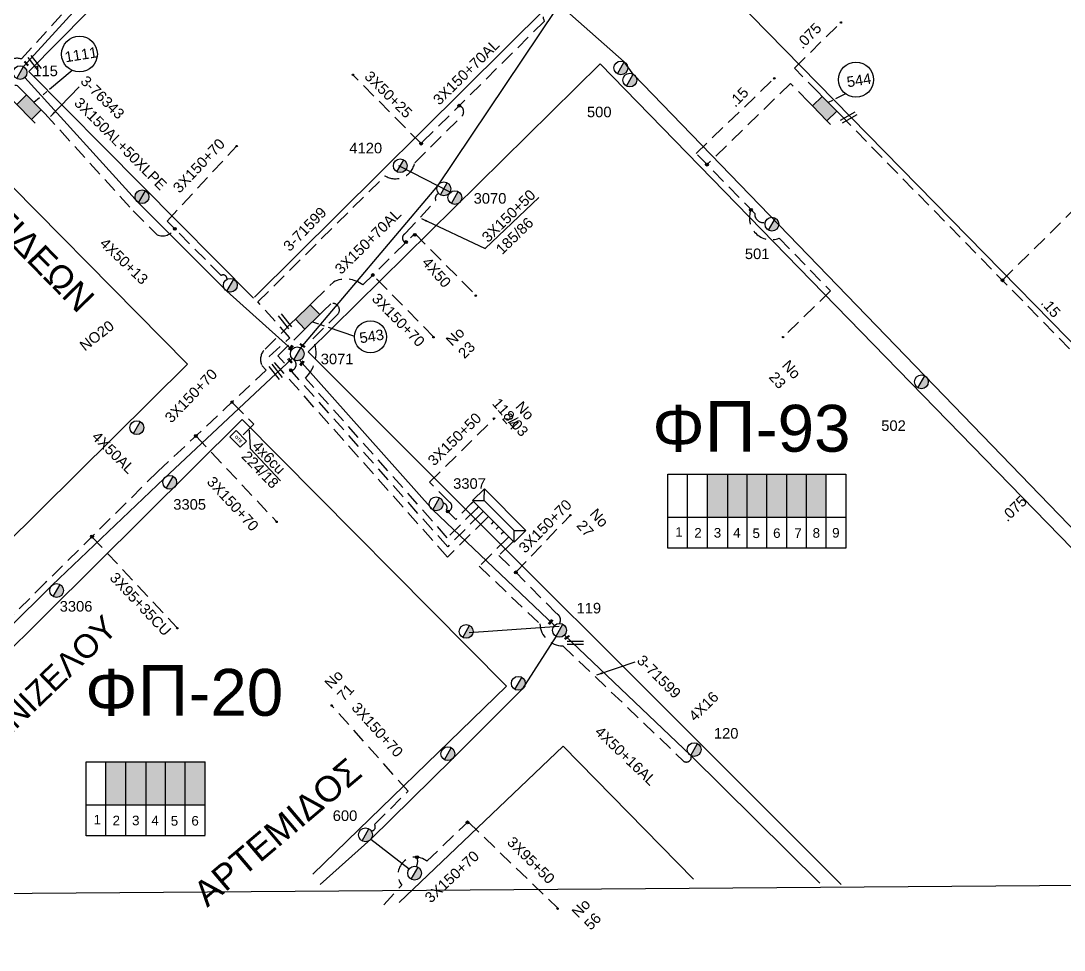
# Model space of a CAD drawing. Header units: millimetres. Extents: x 771 to 3391, y 686 to 1835.
# Drawn here: x 2163.3 to 2341.4, y 748.3 to 906.9 of the extents above; entities that cross this region are included whole.
import ezdxf

# ---------------------------------------------------------------- set-up
doc = ezdxf.new("R2010")
doc.units = ezdxf.units.MM
doc.linetypes.add('DASHED', pattern=[19.05, 12.7, -6.35])
for name, color, linetype in [('Link Box 4 Διευθύνσεων', 7, 'Continuous'), ('Pillar OTE', 7, 'Continuous'), ('Άγνωστα', 7, 'Continuous'), ('Γυμνά εναέρια ΧΤ (3Φ)   4x50CU', 7, 'Continuous'), ('Γυμνά εναέρια ΧΤ και ΦΟΠ (3Φ)   4x50+16AL', 7, 'Continuous'), ('Εναέρια παροχή ΧΤ 4x16', 7, 'SYN_LINE'), ('Επιγραφές - Σχήματα', 7, 'Continuous'), ('Καλωδια Χ.Τ 3x95+35', 7, 'DASHED'), ('Καλωδια ΧΤ  3X95+50', 7, 'Continuous'), ('Καλώδια ΧΤ   3x150+50CU', 7, 'DASHED'), ('Καλώδια ΧΤ   3x150+70AL', 7, 'DASHED'), ('Μηχανική τομή', 7, 'Continuous'), ('Στύλος Ξύλινος', 7, 'Continuous'), ('Στύλος Ξύλινος @ 1', 7, 'Continuous'), ('Στύλος ΦΜ', 7, 'Continuous'), ('Στύλος ΦΜ @ 1', 7, 'Continuous'), ('Συνδέσεις', 7, 'Continuous'), ('Συνεστραμμένα ΧΤ   3x70+54.6+25 AL', 7, 'SYN_LINE'), ('Τομή', 7, 'Continuous'), ('Υποσταθμός πόλεως', 7, 'Continuous'), ('Υπόβαθρο ΔΕΗ', 7, 'Continuous'), ('Υπόγεια Καλώδια Δικτύου ΧΤ   .075', 7, 'DASHED'), ('Υπόγεια Καλώδια Δικτύου ΧΤ   .15', 7, 'DASHED'), ('Υπόγεια καλώδια Παροχών ΧΤ   4x50AL', 7, 'DASHED'), ('Υπόγεια καλώδια Παροχών ΧΤ   4x6', 7, 'DASHED')]:
    doc.layers.add(name, color=color, linetype=linetype)
doc.styles.add('arial', font='arial.ttf')
doc.styles.get("Standard").update_dxf_attribs({"font": 'arial.ttf'})
doc.linetypes.add('SYN_LINE', pattern='A,0.5,-0.0001,["/\\/\\/\\/",Standard,S=0.1,R=0,X=0,Y=-0.05],-0.25', length=0.7501)
doc.dimstyles.new('ISO-25', dxfattribs={"dimtxt": 2.5, "dimasz": 2.5, "dimexe": 1.25, "dimexo": 0.625, "dimtad": 1, "dimtxsty": 'Standard', "dimcen": 2.5, "dimadec": 0, "dimazin": 0, "dimtfac": 1, "dimtmove": 0, "dimatfit": 3, "dimfxl": 1, "dimarcsym": 0})

# ---------------------------------------------------------------- blocks, each defined once
blk = doc.blocks.new('LINK BOX 4 ΑΝΑΧΩΡΗΣΕΩΝ')
at = {"layer": 'Link Box 4 Διευθύνσεων', "ltscale": 40}
blk.add_hatch(color=256, dxfattribs=at).paths.add_polyline_path([(-3.54, 0), (-3.54, -4.67), (3.54, -4.67), (3.54, 0)])
for p, q in [((-3.54, 0), (-5.33, 0)), ((5.33, 0), (3.54, 0)), ((-3.54, -4.67), (-5.33, -4.67)), ((5.33, -4.67), (3.54, -4.67))]:
    blk.add_line(p, q, dxfattribs=at)
blk.add_lwpolyline([(-3.54, -4.67), (-3.54, 0), (3.54, 0), (3.54, -4.67)], close=True, dxfattribs=at)
blk = doc.blocks.new('ΥΠΑΡΧΩΝ ΤΣΙΜΕΝΤΕΝΙΟΣ ΣΤΥΛΟΣ')
at = {"layer": 'Στύλος ΦΜ'}
blk.add_hatch(color=7, dxfattribs=at).paths.add_polyline_path([(-1.29, -2.28, 0.574793), (2.62, 0, 0.268822), (1.3, 2.27)])
at = {"layer": 'Στύλος ΦΜ', "color": 7}
blk.add_line((-1.29, -2.28), (1.3, 2.27), dxfattribs=at)
blk.add_circle((0, 0), 2.62, dxfattribs=at)
at = {"layer": 'Στύλος ΦΜ', "flags": 4}
for tag, p in [('ΑΡΙΘΜΟΣ', (-4.68, 8.05)), ('ΤΥΠΟΣ', (-4.91, 3.03))]:
    blk.add_attdef(tag, p, '', height=4, dxfattribs=at)
blk = doc.blocks.new('ΜΗΧΑΝΙΚΗ ΤΟΜΗ')
at = {"layer": 'Μηχανική τομή', "ltscale": 40}
for p, q in [((-1.89, 0.78), (1.89, 0.78)), ((1.89, 0), (-1.89, 0))]:
    blk.add_line(p, q, dxfattribs=at)
blk = doc.blocks.new('ΤΟΜΗ')
at = {"layer": 'Τομή', "ltscale": 40}
for p, q in [((-5.68, 0), (5.68, 0)), ((5.68, -2.33), (-5.68, -2.33))]:
    blk.add_line(p, q, dxfattribs=at)
blk = doc.blocks.new('ΥΠΟΣΤΑΘΜΟΣ ΠΟΛΕΩΣ 9 ΑΝΑΧΩΡΗΣΕΩΝ')
at = {"layer": 'Υποσταθμός πόλεως', "ltscale": 40}
for p, q in [((-9.63, -2.82), (-9.63, -4)), ((-7.12, -2.82), (-7.12, -4)), ((-4.84, -2.82), (-4.84, -4)), ((-2.36, -2.82), (-2.36, -4)), ((0.09, -2.82), (0.09, -4)), ((2.55, -2.82), (2.55, -4)), ((5.02, -2.82), (5.02, -4)), ((7.48, -2.82), (7.48, -4)), ((9.61, -2.82), (9.61, -4))]:
    blk.add_line(p, q, dxfattribs=at)
blk.add_lwpolyline([(-10.02, 2.82), (10.02, 2.82), (10.02, -2.82), (-10.02, -2.82)], close=True, dxfattribs=at)
for points in [[(-7.21, 0), (-10.02, 2.82)], [(-10.02, -2.82), (-7.21, 0)], [(-7.21, 0), (7.21, 0)], [(7.21, 0), (10.02, 2.82)], [(10.02, -2.82), (7.21, 0)]]:
    blk.add_lwpolyline(points, dxfattribs=at)
at = {"layer": 'Υποσταθμός πόλεως', "linetype": 'SYN_LINE', "ltscale": 40, "flags": 1}
for tag, p in [('ΜΕΤΑΣΧΗΜΑΤΙΣΜΟΣ', (10.79, 1.71)), ('ΙΣΧΥΣ', (10.77, -1.08)), ('ΑΡΙΘΜΟΣ', (10.89, -3.8))]:
    blk.add_attdef(tag, p, '', height=1.8, dxfattribs=at)
blk = doc.blocks.new('_ΣΥΝΔΕΣΗ')
at = {"layer": 'Συνδέσεις', "linetype": 'SYN_LINE', "ltscale": 40}
blk.add_hatch(color=256, dxfattribs=at).paths.add_polyline_path([(0.5, -0.01, 1), (-0.5, -0.01, 1)])
at = {"layer": 'Συνδέσεις'}
blk.add_circle((0, -0.01), 0.5, dxfattribs=at)
blk = doc.blocks.new('ΥΠΑΡΧΩΝ ΞΥΛΙΝΟΣ ΣΤΥΛΟΣ')
at = {"layer": 'Στύλος Ξύλινος'}
h = blk.add_hatch(color=7, dxfattribs=at)
h.paths.add_polyline_path([(-2.62, 0, 0.270008), (-1.29, -2.28), (1.3, 2.27, 0.576266)])
h.paths.add_polyline_path([(-1.29, -2.28, 0.574793), (2.62, 0, 0.268822), (1.3, 2.27)])
at = {"layer": 'Στύλος Ξύλινος', "color": 7}
blk.add_line((-1.29, -2.28), (1.3, 2.27), dxfattribs=at)
blk.add_circle((0, 0), 2.62, dxfattribs=at)
at = {"layer": 'Στύλος Ξύλινος', "flags": 4}
for tag, p in [('ΑΡΙΘΜΟΣ', (-4.91, 8.6)), ('ΤΥΠΟΣ', (-4.85, 3.39))]:
    blk.add_attdef(tag, p, '', height=4, dxfattribs=at)
blk = doc.blocks.new('TSONTA XT1')
at = {"ltscale": 40}
h = blk.add_hatch(color=256, dxfattribs=at)
h.dxf.hatch_style = 1
h.paths.add_polyline_path([(595.96, 2487.66), (597.07, 2488.77), (595.96, 2489.87), (594.85, 2488.77)])
blk.add_lwpolyline([(594.85, 2488.77), (595.96, 2489.87), (597.07, 2488.77), (595.96, 2487.66)], close=True, dxfattribs=at)
blk = doc.blocks.new('PILLAR ΟΤΕ')
at = {"layer": 'Pillar OTE', "ltscale": 40}
blk.add_lwpolyline([(-3.31, 2.02), (3.39, 2.02), (3.39, -1.99), (-3.31, -1.99)], close=True, dxfattribs=at)
at = {"layer": 'Pillar OTE', "insert": (-1.81, 0.71), "char_height": 1.3575, "width": 109.961, "attachment_point": 1}
blk.add_mtext('{\\fArial|b1|i0|c161|p34;OTE}', dxfattribs=at)

msp = doc.modelspace()

# ---------------------------------------------------------------- hatches: boundary and pattern name
at = {"layer": 'Καλώδια ΧΤ   3x150+50CU', "linetype": 'DASHED', "ltscale": 0.2}
h = msp.add_hatch(color=30, dxfattribs=at)
h.dxf.hatch_style = 1
h.paths.add_polyline_path([(2283.95945, 829.52013), (2280.51988, 829.52034), (2280.51942, 822.15663), (2283.95899, 822.15329)])
h = msp.add_hatch(color=1, dxfattribs=at)
h.dxf.hatch_style = 1
h.paths.add_polyline_path([(2287.25701, 829.51992), (2283.95945, 829.52013), (2283.95899, 822.15329), (2287.25655, 822.15009)])
h = msp.add_hatch(color=151, dxfattribs=at)
h.dxf.hatch_style = 1
h.paths.add_polyline_path([(2290.64301, 829.51971), (2287.25701, 829.51992), (2287.25655, 822.15009), (2290.64254, 822.1468)])
h = msp.add_hatch(color=85, dxfattribs=at)
h.dxf.hatch_style = 1
h.paths.add_polyline_path([(2294.03965, 829.5195), (2290.64301, 829.51971), (2290.64254, 822.1468), (2294.03919, 822.1435)])
h = msp.add_hatch(color=6, dxfattribs=at)
h.dxf.hatch_style = 1
h.paths.add_polyline_path([(2297.3767, 829.51929), (2294.03965, 829.5195), (2294.03919, 822.1435), (2297.37624, 822.14026)])
h = msp.add_hatch(color=5, dxfattribs=at)
h.dxf.hatch_style = 1
h.paths.add_polyline_path([(2300.76507, 829.51908), (2297.3767, 829.51929), (2297.37624, 822.14026), (2300.76461, 822.13697)])
h = msp.add_hatch(color=62, dxfattribs=at)
h.dxf.hatch_style = 1
h.paths.add_polyline_path([(2181.23935, 780.41967), (2177.79947, 780.41989), (2177.79901, 773.0593), (2181.23889, 773.05595)])
h = msp.add_hatch(color=85, dxfattribs=at)
h.dxf.hatch_style = 1
h.paths.add_polyline_path([(2184.67892, 780.41946), (2181.23935, 780.41967), (2181.23889, 773.05595), (2184.67845, 773.05261)])
h = msp.add_hatch(color=5, dxfattribs=at)
h.dxf.hatch_style = 1
h.paths.add_polyline_path([(2187.97647, 780.41925), (2184.67892, 780.41946), (2184.67845, 773.05261), (2187.97601, 773.04941)])
h = msp.add_hatch(color=1, dxfattribs=at)
h.dxf.hatch_style = 1
h.paths.add_polyline_path([(2191.36247, 780.41904), (2187.97647, 780.41925), (2187.97601, 773.04941), (2191.36201, 773.04612)])
h = msp.add_hatch(color=30, dxfattribs=at)
h.dxf.hatch_style = 1
h.paths.add_polyline_path([(2194.75911, 780.41882), (2191.36247, 780.41904), (2191.36201, 773.04612), (2194.75865, 773.04283)])

# ---------------------------------------------------------------- linework, layer by layer
at = {"layer": 'Pillar OTE', "ltscale": 40}
for points in [[(2273.75131, 816.88048), (2273.7521, 829.52077), (2304.08517, 829.51887), (2304.08438, 816.85112), (2273.75131, 816.88141)], [(2277.07922, 816.87809), (2277.08001, 829.52056)], [(2280.51909, 816.87465), (2280.51988, 829.52034)], [(2283.95866, 816.87122), (2283.95945, 829.52013)], [(2287.25622, 816.86792), (2287.25701, 829.51992)], [(2290.64221, 816.86454), (2290.64301, 829.51971)], [(2294.03886, 816.86115), (2294.03965, 829.5195)], [(2297.3759, 816.85782), (2297.3767, 829.51929)], [(2300.76428, 816.85443), (2300.76507, 829.51908)], [(2273.75164, 822.1632), (2304.08471, 822.13374)], [(2174.47077, 767.77981), (2174.47156, 780.42009), (2194.75911, 780.41882)], [(2177.79868, 767.77741), (2177.79947, 780.41989)], [(2181.23856, 767.77398), (2181.23935, 780.41967)], [(2184.67812, 767.77054), (2184.67892, 780.41946)], [(2187.97568, 767.76725), (2187.97647, 780.41925)], [(2191.36168, 767.76387), (2191.36247, 780.41904)], [(2194.75833, 767.8829), (2194.75911, 780.41882)], [(2174.4711, 773.06253), (2194.75865, 773.04283)], [(2194.75832, 767.75107), (2194.75832, 767.75107), (2174.47077, 767.78073)]]:
    msp.add_lwpolyline(points, dxfattribs=at)
at = {"layer": 'Άγνωστα', "color": 5, "linetype": 'DASHED', "ltscale": 0.2}
msp.add_lwpolyline([(2231.61135, 885.92572), (2219.97128, 897.66186)], dxfattribs=at)
at = {"layer": 'Άγνωστα', "color": 151, "linetype": 'DASHED', "ltscale": 0.2}
msp.add_lwpolyline([(2297.78042, 892.98293), (2294.63398, 896.19308), (2280.40785, 882.33869)], dxfattribs=at)
at = {"layer": 'Άγνωστα', "color": 85}
msp.add_lwpolyline([(2236.81535, 877.53463), (2227.79386, 882.14893)], dxfattribs=at)
at = {"layer": 'Άγνωστα', "color": 151, "linetype": 'DASHED', "ltscale": 0.2}
msp.add_lwpolyline([(2287.91492, 874.6302, 0.656105402), (2292.7207, 869.77017), (2301.48711, 860.76855), (2293.46535, 852.95639)], format="xyb", dxfattribs=at)
at = {"layer": 'Άγνωστα', "color": 1, "linetype": 'DASHED', "ltscale": 0.2}
msp.add_lwpolyline([(2330.82839, 862.5952), (2343.38279, 875.02191)], dxfattribs=at)
at = {"layer": 'Γυμνά εναέρια ΧΤ (3Φ)   4x50CU', "color": 30, "linetype": 'Continuous', "ltscale": 0.2}
msp.add_lwpolyline([(2223.04443, 767.17918), (2229.58059, 762.11157)], dxfattribs=at)
at = {"layer": 'Γυμνά εναέρια ΧΤ και ΦΟΠ (3Φ)   4x50+16AL', "color": 151, "linetype": 'Continuous', "ltscale": 0.2}
for points in [[(2158.6447, 1007.36998), (2168.83652, 998.37124), (2187.51531, 978.84768), (2214.57407, 950.23456), (2179.49205, 916.37236), (2163.76137, 899.05858)], [(2348.62363, 814.12641), (2317.58201, 846.27526), (2267.81898, 897.78717), (2266.29919, 899.85698), (2256.05528, 908.94181)], [(2210.88471, 848.93264), (2233.60084, 823.40608), (2254.38464, 803.65401)], [(2239.81745, 802.47527), (2255.18336, 803.55108)]]:
    msp.add_lwpolyline(points, dxfattribs=at)
at = {"layer": 'Γυμνά εναέρια ΧΤ και ΦΟΠ (3Φ)   4x50+16AL', "color": 85, "linetype": 'Continuous', "ltscale": 0.2}
msp.add_lwpolyline([(2211.07427, 851.06374), (2234.45634, 878.74121), (2254.65799, 908.81266)], dxfattribs=at)
at = {"layer": 'Γυμνά εναέρια ΧΤ και ΦΟΠ (3Φ)   4x50+16AL', "color": 6, "linetype": 'Continuous', "ltscale": 0.2}
msp.add_lwpolyline([(2164.00955, 897.20481), (2183.40351, 875.83334), (2198.4809, 860.71199), (2209.55931, 850.76527)], dxfattribs=at)
at = {"layer": 'Γυμνά εναέρια ΧΤ και ΦΟΠ (3Φ)   4x50+16AL', "color": 62, "linetype": 'Continuous', "ltscale": 0.2}
msp.add_lwpolyline([(2131.35587, 771.99416), (2145.75825, 787.89488), (2168.63874, 810.53905), (2187.74949, 828.77879), (2209.62845, 849.23743)], dxfattribs=at)
at = {"layer": 'Γυμνά εναέρια ΧΤ και ΦΟΠ (3Φ)   4x50+16AL', "color": 1, "linetype": 'Continuous', "ltscale": 0.2}
msp.add_lwpolyline([(2256.10058, 802.04033), (2277.63949, 781.45789), (2299.64881, 759.67304)], dxfattribs=at)
at = {"layer": 'Καλωδια Χ.Τ 3x95+35', "color": 30, "linetype": 'DASHED', "ltscale": 0.2}
msp.add_lwpolyline([(2175.44132, 818.8194), (2189.90667, 803.32567)], dxfattribs=at)
at = {"layer": 'Καλωδια ΧΤ  3X95+50', "color": 30, "linetype": 'DASHED', "ltscale": 0.2}
msp.add_lwpolyline([(2239.64526, 770.16439), (2254.86804, 755.45283)], dxfattribs=at)
at = {"layer": 'Καλώδια ΧΤ   3x150+50CU', "color": 6, "linetype": 'DASHED', "ltscale": 0.2}
msp.add_lwpolyline([(2167.40338, 891.06573), (2182.49775, 874.43226), (2186.54984, 870.36835, 0.373888143), (2189.58132, 871.37388)], format="xyb", dxfattribs=at)
at = {"layer": 'Καλώδια ΧΤ   3x150+50CU', "color": 85, "linetype": 'DASHED', "ltscale": 0.2}
for points in [[(2228.86381, 869.09515, -0.623234717), (2228.91773, 870.55952), (2234.1078, 876.20307, -0.4245233), (2234.63033, 877.41606)], [(2213.32794, 859.03023), (2216.65222, 862.28621, -0.294317419), (2221.66975, 861.7953), (2230.55411, 870.56478)], [(2241.01766, 823.54833), (2236.08596, 818.65517), (2211.85991, 845.87845, 0.317772021), (2213.16545, 852.61789), (2217.40924, 856.8068, 0.758149812), (2216.21196, 858.58794), (2214.96111, 857.36279)]]:
    msp.add_lwpolyline(points, format="xyb", dxfattribs=at)
at = {"layer": 'Καλώδια ΧΤ   3x150+50CU', "color": 6, "linetype": 'DASHED', "ltscale": 0.2}
msp.add_lwpolyline([(2241.81965, 822.74002), (2236.15261, 817.11728), (2207.14806, 849.71026), (2211.4744, 853.94771)], dxfattribs=at)
at = {"layer": 'Καλώδια ΧΤ   3x150+50CU', "color": 151, "linetype": 'DASHED', "ltscale": 0.2}
for points in [[(2236.16993, 823.13506, 0.685852917), (2236.42842, 824.75277), (2233.03205, 828.14884), (2244.18531, 839.03294)], [(2240.3457, 824.64678), (2237.57299, 821.77867), (2235.92991, 823.3671, 0.564573406), (2235.35253, 824.55981)]]:
    msp.add_lwpolyline(points, format="xyb", dxfattribs=at)
at = {"layer": 'Καλώδια ΧΤ   3x150+50CU', "color": 1, "linetype": 'DASHED', "ltscale": 0.2}
msp.add_lwpolyline([(2246.36969, 818.57532), (2241.52926, 813.77272), (2251.89385, 803.92264, 0.404001059), (2255.80578, 800.2049), (2276.45543, 780.47223, 0.657612399), (2277.7136, 781.41927)], format="xyb", dxfattribs=at)
at = {"layer": 'Καλώδια ΧΤ   3x150+50CU', "color": 30, "linetype": 'DASHED', "ltscale": 0.2}
msp.add_lwpolyline([(2246.90966, 817.60992), (2244.91026, 815.62615), (2254.77532, 805.68336, -0.41773586), (2255.25006, 804.02038)], format="xyb", dxfattribs=at)
at = {"layer": 'Καλώδια ΧΤ   3x150+50CU', "color": 6, "linetype": 'DASHED', "ltscale": 0.2}
msp.add_arc((2209.24423, 848.21137), 1.04394, 278.6073366, 50.5407787, dxfattribs=at)
at = {"layer": 'Καλώδια ΧΤ   3x150+70AL', "color": 6, "linetype": 'DASHED', "ltscale": 0.2}
for points in [[(2163.65935, 894.85704), (2162.66538, 895.86356, -1.180655772), (2163.39649, 900.36378), (2178.69099, 917.19748), (2212.40238, 949.73672, -0.866266702), (2213.40102, 950.36393)], [(2198.48796, 862.7649, 0.629256101), (2197.48267, 863.40733), (2188.26175, 872.70434), (2200.13984, 885.49348)]]:
    msp.add_lwpolyline(points, format="xyb", dxfattribs=at)
at = {"layer": 'Καλώδια ΧΤ   3x150+70AL', "color": 5, "linetype": 'DASHED', "ltscale": 0.2}
for points in [[(2242.06606, 922.45504), (2253.15752, 911.2411, 0.215861166), (2252.62264, 906.76503), (2231.61135, 885.92572)], [(2242.69541, 821.85736), (2236.13206, 815.34532), (2205.66557, 849.5811), (2209.23447, 852.75707), (2203.7617, 858.90693), (2225.44666, 880.41439, 0.52082078), (2230.54236, 882.64989), (2238.58764, 890.62932, 0.551973077), (2238.13467, 892.39565)]]:
    msp.add_lwpolyline(points, format="xyb", dxfattribs=at)
at = {"layer": 'Καλώδια ΧΤ   3x150+70AL', "color": 85, "linetype": 'DASHED', "ltscale": 0.2}
msp.add_lwpolyline([(2233.79147, 852.87108), (2223.39505, 863.49829)], dxfattribs=at)
at = {"layer": 'Καλώδια ΧΤ   3x150+70AL', "color": 30, "linetype": 'DASHED', "ltscale": 0.2}
for points in [[(2209.52129, 855.30179), (2204.74116, 850.61988, 0.274021484), (2204.4364, 848.04111), (2205.19003, 847.25088), (2186.68855, 829.95047), (2167.52172, 810.98159), (2145.10077, 788.79221), (2130.84696, 773.05554, 0.913850915), (2128.11945, 770.55054)], [(2223.10981, 768.59239, 0.625915021), (2223.65771, 769.71339), (2229.40164, 775.37266), (2216.34938, 790.03663)], [(2225.26021, 755.99517), (2228.31167, 759.35533, -0.908636649), (2232.56863, 763.41528, -0.047086962), (2232.56863, 763.41528), (2239.64526, 770.16439)]]:
    msp.add_lwpolyline(points, format="xyb", dxfattribs=at)
for points in [[(2193.18141, 836.02183), (2206.86225, 821.4788)], [(2247.77252, 812.74134), (2257.16786, 822.56673)]]:
    msp.add_lwpolyline(points, dxfattribs=at)
msp.add_arc((2229.07841, 763.434), 1.96015, 332.4541886, 20.5702759, dxfattribs=at)
at = {"layer": 'Συνεστραμμένα ΧΤ   3x70+54.6+25 AL', "color": 30, "linetype": 'SYN_LINE', "ltscale": 20}
msp.add_lwpolyline([(2254.65733, 801.81819), (2248.87628, 792.81909), (2236.98185, 780.91116), (2223.04443, 767.17918), (2214.37024, 759.47748)], dxfattribs=at)
at = {"layer": 'Υπόβαθρο ΔΕΗ'}
for points in [[(887.18759, 748.25165), (2875.29445, 763.38266), (2895.53155, 1762.67838)], [(2390.28948, 803.40516), (2441.12813, 850.26565), (2330.69708, 967.68813), (2279.43243, 916.52679), (2390.28948, 803.40516)], [(2203.16301, 859.68535), (2253.21525, 909.3279), (2214.40767, 948.56402), (2164.65037, 898.22201), (2203.0161, 859.53965)], [(2303.29162, 759.4639), (2212.369, 850.37866), (2262.16362, 899.52943), (2372.39384, 786.34165), (2344.16139, 760.63633)], [(2172.05805, 898.42556), (2168.17115, 895.17142)], [(2167.71686, 894.79109), (2167.09036, 894.26658)], [(2304.06725, 894.4199), (2302.32477, 893.53854)], [(2166.47325, 893.74994), (2165.53137, 892.96138)], [(2301.83375, 893.29019), (2301.10751, 892.92285)], [(2116.33798, 773.57288), (2087.00282, 803.90822), (2086.39108, 821.04903), (2153.16594, 887.32894), (2191.74828, 848.29805), (2116.33798, 773.57288), (2116.33798, 773.57288)], [(2242.54156, 868.0386), (2251.68171, 876.72795)], [(2213.05779, 855.49858), (2214.0854, 855.15029)], [(2214.4284, 855.03403), (2215.06559, 854.81807)], [(2215.76601, 854.58068), (2220.26712, 853.05512)], [(2125.64281, 763.95081), (2201.0605, 838.82361), (2246.21672, 793.29607), (2213.16641, 761.2276)], [(2227.85899, 756.355), (2255.85467, 783.055), (2278.11661, 760.33924)]]:
    msp.add_lwpolyline(points, dxfattribs=at)
for centre, radius in [((2173.31308, 901.20319), 3.048), ((2305.83902, 896.82889), 2.99039), ((2222.9878, 852.93878), 2.72316)]:
    msp.add_circle(centre, radius, dxfattribs=at)
at = {"layer": 'Υπόγεια Καλώδια Δικτύου ΧΤ   .075', "color": 151, "linetype": 'DASHED', "ltscale": 0.2}
msp.add_lwpolyline([(2299.44728, 894.6167), (2295.32662, 898.82153), (2303.16991, 906.5078)], dxfattribs=at)
at = {"layer": 'Υπόγεια Καλώδια Δικτύου ΧΤ   .15', "color": 151, "linetype": 'DASHED', "ltscale": 0.2}
msp.add_lwpolyline([(2290.35738, 872.47887, -0.496887138), (2288.55569, 873.97224), (2278.54171, 884.2549), (2291.87188, 897.03721)], format="xyb", dxfattribs=at)
at = {"layer": 'Υπόγεια Καλώδια Δικτύου ΧΤ   .15', "color": 1, "linetype": 'DASHED', "ltscale": 0.2}
msp.add_lwpolyline([(2303.17707, 890.81138), (2349.48769, 843.55473)], dxfattribs=at)
at = {"layer": 'Υπόγεια καλώδια Παροχών ΧΤ   4x50AL', "color": 85, "linetype": 'DASHED', "ltscale": 0.2}
msp.add_lwpolyline([(2230.55411, 870.56478), (2240.93669, 860.04619)], dxfattribs=at)
at = {"layer": 'Υπόγεια καλώδια Παροχών ΧΤ   4x6', "color": 30, "linetype": 'DASHED', "ltscale": 0.2}
msp.add_lwpolyline([(2199.49517, 841.62498), (2203.08048, 838.01019), (2201.05734, 836.00356)], dxfattribs=at)

# ---------------------------------------------------------------- block references
at = {"layer": 'Link Box 4 Διευθύνσεων'}
for p, xscale, yscale, zscale, rotation in [((2165.53137, 892.96138), 0.4999999999999999, 0.4999999999999999, 0.4999999999999999, 314.6405681963233), ((2301.31217, 892.71404), 0.4999999999999998, 0.4999999999999998, 0.4999999999999998, 314.4257614546299), ((2211.42462, 857.16601), 0.4999999999999998, 0.4999999999999998, 0.4999999999999998, 44.40529650875592)]:
    msp.add_blockref('LINK BOX 4 ΑΝΑΧΩΡΗΣΕΩΝ', p, dxfattribs=dict(at, xscale=xscale, yscale=yscale, zscale=zscale, rotation=rotation))
at = {"layer": 'Pillar OTE', "xscale": 0.375, "yscale": 0.375, "zscale": 0.375, "rotation": 314.1}
msp.add_blockref('PILLAR ΟΤΕ', (2200.40017, 835.51728), dxfattribs=at)
at = {"layer": 'Μηχανική τομή'}
for p, xscale, yscale, zscale, rotation in [((2164.17689, 899.51591), 0.2500000000001928, 0.2500000000001928, 0.2500000000001928, 312.6268794242704), ((2209.46024, 851.03605), 0.249999999999919, 0.249999999999919, 0.249999999999919, 50.99991161042716), ((2211.30884, 851.37852), 0.2500000000001927, 0.2500000000001927, 0.2500000000001927, 330.1828037809574), ((2209.15751, 848.79706), 0.2500000000001928, 0.2500000000001928, 0.2500000000001928, 312.6268794242704), ((2211.3523, 848.37618), 0.249999999999919, 0.249999999999919, 0.249999999999919, 50.99991161042716), ((2253.78494, 804.19521), 0.249999999999919, 0.249999999999919, 0.249999999999919, 50.99991161042716), ((2256.571, 801.5433), 0.2499999999999681, 0.2499999999999681, 0.2499999999999681, 36.11407878704492)]:
    msp.add_blockref('ΜΗΧΑΝΙΚΗ ΤΟΜΗ', p, dxfattribs=dict(at, xscale=xscale, yscale=yscale, zscale=zscale, rotation=rotation))
at = {"layer": 'Στύλος Ξύλινος @ 1', "ltscale": 40, "xscale": 0.4499999999998181, "yscale": 0.4499999999998181, "zscale": 0.4499999999998181}
msp.add_blockref('ΥΠΑΡΧΩΝ ΞΥΛΙΝΟΣ ΣΤΥΛΟΣ', (2183.98454, 876.85781), dxfattribs=at)
at = {"layer": 'Στύλος ΦΜ @ 1', "ltscale": 40}
ref = msp.add_blockref('ΥΠΑΡΧΩΝ ΤΣΙΜΕΝΤΕΝΙΟΣ ΣΤΥΛΟΣ', (2163.17581, 898.03669), dxfattribs=dict(at, xscale=0.4499999999998181, yscale=0.4499999999998181, zscale=0.4499999999998181))
ref.add_attrib('ΤΥΠΟΣ', '115', (2165.43411, 897.4318), dxfattribs={"layer": 'Στύλος ΦΜ', "height": 1.8, "flags": 4})
at = {"layer": 'Στύλος ΦΜ @ 1', "ltscale": 40, "xscale": 0.4499999999998181, "yscale": 0.4499999999998181, "zscale": 0.4499999999998181}
for p in [(2265.71363, 898.83509), (2235.50491, 878.20489), (2199.06194, 861.73646), (2183.10863, 837.43627), (2239.31008, 802.66297), (2248.21114, 793.79106), (2236.19089, 781.78382), (2230.51137, 761.38991)]:
    msp.add_blockref('ΥΠΑΡΧΩΝ ΤΣΙΜΕΝΤΕΝΙΟΣ ΣΤΥΛΟΣ', p, dxfattribs=at)
at = {"layer": 'Στύλος ΦΜ @ 1', "ltscale": 40}
ref = msp.add_blockref('ΥΠΑΡΧΩΝ ΤΣΙΜΕΝΤΕΝΙΟΣ ΣΤΥΛΟΣ', (2267.23342, 896.76528), dxfattribs=dict(at, xscale=0.4499999999998181, yscale=0.4499999999998181, zscale=0.4499999999998181))
ref.add_attrib('ΤΥΠΟΣ', '500', (2259.92503, 890.41955), dxfattribs={"layer": 'Στύλος ΦΜ', "height": 1.8, "flags": 4})
ref = msp.add_blockref('ΥΠΑΡΧΩΝ ΤΣΙΜΕΝΤΕΝΙΟΣ ΣΤΥΛΟΣ', (2228.06469, 882.14287), dxfattribs=dict(at, xscale=0.4499999999998181, yscale=0.4499999999998181, zscale=0.4499999999998181))
ref.add_attrib('ΤΥΠΟΣ', '4120', (2219.36984, 884.25764), dxfattribs={"layer": 'Στύλος ΦΜ', "height": 1.8, "flags": 4})
ref = msp.add_blockref('ΥΠΑΡΧΩΝ ΤΣΙΜΕΝΤΕΝΙΟΣ ΣΤΥΛΟΣ', (2237.38609, 876.70511), dxfattribs=dict(at, xscale=0.4499999999998181, yscale=0.4499999999998181, zscale=0.4499999999998181))
ref.add_attrib('ΤΥΠΟΣ', '3070', (2240.58405, 875.67047), dxfattribs={"layer": 'Στύλος ΦΜ', "height": 1.8, "flags": 4})
ref = msp.add_blockref('ΥΠΑΡΧΩΝ ΤΣΙΜΕΝΤΕΝΙΟΣ ΣΤΥΛΟΣ', (2291.49347, 872.16832), dxfattribs=dict(at, xscale=0.4499999999998181, yscale=0.4499999999998181, zscale=0.4499999999998181))
ref.add_attrib('ΤΥΠΟΣ', '501', (2286.87468, 866.21058), dxfattribs={"layer": 'Στύλος ΦΜ', "height": 1.8, "flags": 4})
ref = msp.add_blockref('ΥΠΑΡΧΩΝ ΤΣΙΜΕΝΤΕΝΙΟΣ ΣΤΥΛΟΣ', (2210.48871, 850.04185), dxfattribs=dict(at, xscale=0.4499999999998181, yscale=0.4499999999998181, zscale=0.4499999999998181))
ref.add_attrib('ΤΥΠΟΣ', '3071', (2214.48666, 848.26118), dxfattribs={"layer": 'Στύλος ΦΜ', "height": 1.8, "flags": 4})
ref = msp.add_blockref('ΥΠΑΡΧΩΝ ΤΣΙΜΕΝΤΕΝΙΟΣ ΣΤΥΛΟΣ', (2316.99645, 845.25337), dxfattribs=dict(at, xscale=0.4499999999998181, yscale=0.4499999999998181, zscale=0.4499999999998181))
ref.add_attrib('ΤΥΠΟΣ', '502', (2310.14813, 836.87924), dxfattribs={"layer": 'Στύλος ΦΜ', "height": 1.8, "flags": 4})
ref = msp.add_blockref('ΥΠΑΡΧΩΝ ΤΣΙΜΕΝΤΕΝΙΟΣ ΣΤΥΛΟΣ', (2188.7144, 828.10345), dxfattribs=dict(at, xscale=0.4499999999998181, yscale=0.4499999999998181, zscale=0.4499999999998181))
ref.add_attrib('ΤΥΠΟΣ', '3305', (2189.32002, 823.43294), dxfattribs={"layer": 'Στύλος ΦΜ', "height": 1.8, "flags": 4})
ref = msp.add_blockref('ΥΠΑΡΧΩΝ ΤΣΙΜΕΝΤΕΝΙΟΣ ΣΤΥΛΟΣ', (2234.18188, 824.43055), dxfattribs=dict(at, xscale=0.4499999999998181, yscale=0.4499999999998181, zscale=0.4499999999998181))
ref.add_attrib('ΤΥΠΟΣ', '3307', (2237.08826, 827), dxfattribs={"layer": 'Στύλος ΦΜ', "height": 1.8, "flags": 4})
ref = msp.add_blockref('ΥΠΑΡΧΩΝ ΤΣΙΜΕΝΤΕΝΙΟΣ ΣΤΥΛΟΣ', (2169.40565, 809.64518), dxfattribs=dict(at, xscale=0.4499999999998181, yscale=0.4499999999998181, zscale=0.4499999999998181))
ref.add_attrib('ΤΥΠΟΣ', '3306', (2169.93165, 806.04124), dxfattribs={"layer": 'Στύλος ΦΜ', "height": 1.8, "flags": 4})
ref = msp.add_blockref('ΥΠΑΡΧΩΝ ΤΣΙΜΕΝΤΕΝΙΟΣ ΣΤΥΛΟΣ', (2255.23837, 802.84266), dxfattribs=dict(at, xscale=0.4499999999998181, yscale=0.4499999999998181, zscale=0.4499999999998181))
ref.add_attrib('ΤΥΠΟΣ', '119', (2258.14452, 805.73254), dxfattribs={"layer": 'Στύλος ΦΜ', "height": 1.8, "flags": 4})
ref = msp.add_blockref('ΥΠΑΡΧΩΝ ΤΣΙΜΕΝΤΕΝΙΟΣ ΣΤΥΛΟΣ', (2278.22052, 782.48236), dxfattribs=dict(at, xscale=0.4499999999998181, yscale=0.4499999999998181, zscale=0.4499999999998181))
ref.add_attrib('ΤΥΠΟΣ', '120', (2281.5817, 784.35783), dxfattribs={"layer": 'Στύλος ΦΜ', "height": 1.8, "flags": 4})
ref = msp.add_blockref('ΥΠΑΡΧΩΝ ΤΣΙΜΕΝΤΕΝΙΟΣ ΣΤΥΛΟΣ', (2222.13644, 767.92931), dxfattribs=dict(at, xscale=0.4499999999998181, yscale=0.4499999999998181, zscale=0.4499999999998181))
ref.add_attrib('ΤΥΠΟΣ', '600', (2216.53393, 770.30543), dxfattribs={"layer": 'Στύλος ΦΜ', "height": 1.8, "flags": 4})
at = {"layer": 'Συνδέσεις'}
for p, xscale, yscale, zscale in [((2303.26199, 906.5961), 0.25, 0.25, 0.25), ((2219.97128, 897.66186), 0.25, 0.25, 0.25), ((2291.89354, 897.05798), 0.25, 0.25, 0.25), ((2238.1244, 892.39875), 0.4777242751394019, 0.4777242751394019, 0.4777242751394019), ((2200.13984, 885.49348), 0.25, 0.25, 0.25), ((2231.61135, 885.92572), 0.4777242751394019, 0.4777242751394019, 0.4777242751394019), ((2280.40785, 882.33869), 0.4777242751394019, 0.4777242751394019, 0.4777242751394019), ((2287.91492, 874.6302), 0.4777242751394019, 0.4777242751394019, 0.4777242751394019), ((2189.58132, 871.37388), 0.4777242751394019, 0.4777242751394019, 0.4777242751394019), ((2229.03287, 869.12214), 0.4777242751394019, 0.4777242751394019, 0.4777242751394019), ((2230.53246, 870.33918), 0.4777242751394019, 0.4777242751394019, 0.4777242751394019), ((2223.39505, 863.49829), 0.4777242751394019, 0.4777242751394019, 0.4777242751394019), ((2330.82839, 862.5952), 0.4777242751394019, 0.4777242751394019, 0.4777242751394019), ((2240.95277, 859.97204), 0.25, 0.25, 0.25), ((2233.73303, 852.87309), 0.25, 0.25, 0.25), ((2293.39503, 852.8879), 0.25, 0.25, 0.25), ((2209.45883, 847.21529), 0.4777242751394019, 0.4777242751394019, 0.4777242751394019), ((2244.06378, 839.01014), 0.25, 0.25, 0.25), ((2193.18141, 836.02183), 0.4777242751394019, 0.4777242751394019, 0.4777242751394019), ((2236.16993, 823.13506), 0.4777242751394019, 0.4777242751394019, 0.4777242751394019), ((2257.10158, 822.49741), 0.25, 0.25, 0.25), ((2206.94971, 821.36125), 0.25, 0.25, 0.25), ((2175.45477, 818.84204), 0.4777242751394019, 0.4777242751394019, 0.4777242751394019), ((2247.77252, 812.74134), 0.4777242751394019, 0.4777242751394019, 0.4777242751394019), ((2189.99412, 803.20812), 0.25, 0.25, 0.25), ((2216.37255, 790.01061), 0.25, 0.25, 0.25), ((2239.54155, 770.06548), 0.4777242751394019, 0.4777242751394019, 0.4777242751394019), ((2230.91358, 764.1227), 0.4777242751394019, 0.4777242751394019, 0.4777242751394019), ((2254.90608, 755.33639), 0.25, 0.25, 0.25)]:
    msp.add_blockref('_ΣΥΝΔΕΣΗ', p, dxfattribs=dict(at, xscale=xscale, yscale=yscale, zscale=zscale))
at = {"layer": 'Συνδέσεις', "xscale": 0.2, "yscale": 0.2, "zscale": 0.2, "rotation": 43.24571259717867}
msp.add_blockref('TSONTA XT1', (2453.54608, 397.55037), dxfattribs=at)
at = {"layer": 'Τομή', "xscale": 0.2499999999999669, "yscale": 0.2499999999999669, "zscale": 0.2499999999999669}
for p, rotation in [((2165.88105, 899.83478), 308.1680509152084), ((2304.72337, 890.1284), 209.312222996297), ((2208.61867, 855.75929), 308.1680509152084), ((2207.00292, 847.13123), 308.1680509152084)]:
    msp.add_blockref('ΤΟΜΗ', p, dxfattribs=dict(at, rotation=rotation))
at = {"layer": 'Τομή', "xscale": 0.25, "yscale": 0.25, "zscale": 0.25}
msp.add_blockref('ΤΟΜΗ', (2257.93925, 801.00923), dxfattribs=at)
at = {"layer": 'Υποσταθμός πόλεως', "xscale": 0.5, "yscale": 0.5, "zscale": 0.5, "rotation": 314.7751791485018}
msp.add_blockref('ΥΠΟΣΤΑΘΜΟΣ ΠΟΛΕΩΣ 9 ΑΝΑΧΩΡΗΣΕΩΝ', (2244.94565, 822.4304), dxfattribs=at)

# ---------------------------------------------------------------- texts
at = {"ltscale": 40, "char_height": 4, "width": 50.2149778, "attachment_point": 1, "style": 'arial'}
for s, insert, rotation in [('{\\H1.083x;AETIΔEΩN}', (2154.89626, 881.48262), 314.5238529), ('{\\H1.083x;APTEMIΔOΣ}', (2192.30757, 758.75689), 40.2830436)]:
    msp.add_mtext(s, dxfattribs=dict(at, insert=insert, rotation=rotation))
at = {"ltscale": 30, "char_height": 1.63441, "width": 11.2572904, "attachment_point": 1}
for s, insert in [('1', (2274.99747, 820.4418)), ('2', (2278.23593, 820.30834)), ('3', (2281.56652, 820.30834)), ('4', (2284.87003, 820.30834)), ('5', (2288.17354, 820.22716)), ('6', (2291.69367, 820.25422)), ('7', (2295.32211, 820.25422)), ('8', (2298.43607, 820.28128)), ('9', (2301.76666, 820.30834)), ('1', (2175.71693, 771.34113)), ('2', (2178.9554, 771.20767)), ('3', (2182.28598, 771.20767)), ('4', (2185.58949, 771.20767)), ('5', (2188.893, 771.12649)), ('6', (2192.41313, 771.15355))]:
    msp.add_mtext(s, dxfattribs=dict(at, insert=insert))
at = {"layer": 'Άγνωστα', "color": 7, "char_height": 1.8, "attachment_point": 1}
for s, insert, rotation in [('1111', (2170.6694, 901.56733), 9.0165632), ('3-76343', (2174.60674, 897.69754), 315.3795848), ('3X50+25', (2223.06626, 898.51487), 315.396415), ('544', (2304.13851, 897.30089), 9.0165632), ('3X150AL+50XLPE', (2173.53962, 893.9804), 314.8813808), ('3X150+70', (2189.07554, 878.57087), 46.7639524), ('3X150+50', (2241.78536, 870.20717), 44.2132834), ('3-71599', (2207.91001, 868.64778), 45.8694934), ('185/86', (2244.18874, 868.13613), 44.2132834), ('4X50+13', (2177.87934, 870.0182), 316.2596131), ('4X50', (2232.98833, 866.74135), 311.4810139), ('3X150+70', (2224.35997, 860.57413), 314.3419942), ('.15', (2338.62301, 859.8561), 311.1190467), ('NO20', (2173.13037, 851.81891), 38.1841597), ('543', (2220.9652, 853.60295), 9.0165632), ('3X150+70', (2187.68979, 839.35548), 46.070244), ('118/03', (2244.98096, 842.68742), 311.4810139), ('3X150+50', (2232.57216, 832.069), 44.497083), ('3X150+70', (2196.25248, 829.30356), 312.5955468), ('3X150+70', (2248.08783, 817.15869), 45.3171944), ('3X95+35CU', (2179.646, 812.93584), 313.4722558), ('3-71599', (2269.56938, 798.81417), 315.3795848), ('3X150+70', (2220.94895, 790.75788), 312.218502), ('3X95+50', (2247.41398, 767.81023), 315.2298046), ('3X150+70', (2232.04252, 757.49504), 43.1706907)]:
    msp.add_mtext_dynamic_manual_height_columns(s, width=1.8, gutter_width=12.5, heights=[0.04535], dxfattribs=dict(at, insert=insert, rotation=rotation))
at = {"layer": 'Άγνωστα', "color": 7}
note = msp.add_mtext_dynamic_manual_height_columns('No ', width=1.8, gutter_width=2.05392, heights=[0.04535, 0], dxfattribs=dict(at, insert=(2232.89658, 849.8122), char_height=1.8, attachment_point=1, rotation=44.497083))
for column, words in zip(note.columns.linked_columns, ['23']):
    column.text = words
note = msp.add_mtext_dynamic_manual_height_columns('No ', width=1.8, gutter_width=1.70287, heights=[0.04535, 0], dxfattribs=dict(at, insert=(2292.12613, 851.79811), char_height=1.8, attachment_point=1, rotation=311.4810139))
for column, words in zip(note.columns.linked_columns, ['23']):
    column.text = words
note = msp.add_mtext_dynamic_manual_height_columns('No ', width=1.8, gutter_width=1.48447, heights=[0.04535, 0], dxfattribs=dict(at, insert=(2246.76608, 844.60222), char_height=1.8, attachment_point=1, rotation=311.4810139))
for column, words in zip(note.columns.linked_columns, ['24']):
    column.text = words
note = msp.add_mtext_dynamic_manual_height_columns('No ', width=1.8, gutter_width=1.90213, heights=[0.04535, 0], dxfattribs=dict(at, insert=(2259.17234, 826.6234), char_height=1.8, attachment_point=1, rotation=311.4810139))
for column, words in zip(note.columns.linked_columns, ['27']):
    column.text = words
note = msp.add_mtext_dynamic_manual_height_columns('No ', width=1.8, gutter_width=1.48447, heights=[0.04535, 0], dxfattribs=dict(at, insert=(2212.65017, 791.6158), char_height=1.8, attachment_point=1, rotation=45.6678887))
for column, words in zip(note.columns.linked_columns, ['71']):
    column.text = words
note = msp.add_mtext_dynamic_manual_height_columns('No ', width=1.8, gutter_width=1.48447, heights=[0.04535, 0], dxfattribs=dict(at, insert=(2254.83208, 752.54431), char_height=1.8, attachment_point=1, rotation=45.6678887))
for column, words in zip(note.columns.linked_columns, ['56']):
    column.text = words
at = {"layer": 'Γυμνά εναέρια ΧΤ και ΦΟΠ (3Φ)   4x50+16AL', "color": 7, "insert": (2262.38103, 786.6395), "char_height": 1.8, "attachment_point": 1, "rotation": 316.2596131}
msp.add_mtext_dynamic_manual_height_columns('4X50+16AL', width=1.8, gutter_width=12.5, heights=[0.04535], dxfattribs=at)
at = {"layer": 'Εναέρια παροχή ΧΤ 4x16', "color": 7, "insert": (2277.10511, 788.45575), "char_height": 1.8, "attachment_point": 1, "rotation": 44.497083}
msp.add_mtext_dynamic_manual_height_columns('4X16', width=1.8, gutter_width=12.5, heights=[0.04535], dxfattribs=at)
at = {"layer": 'Επιγραφές - Σχήματα', "insert": (2154.27982, 783.49464), "char_height": 4, "width": 69.1904103, "attachment_point": 1, "rotation": 43.9890915, "style": 'arial'}
msp.add_mtext('ΒΕΝΙΖΕΛΟΥ', dxfattribs=at)
at = {"layer": 'Καλώδια ΧΤ   3x150+70AL', "color": 7, "char_height": 1.8, "attachment_point": 1, "rotation": 44.497083}
for insert in [(2233.46671, 893.65434), (2216.6976, 864.76483)]:
    msp.add_mtext_dynamic_manual_height_columns('3X150+70AL', width=1.8, gutter_width=12.5, heights=[0.04535], dxfattribs=dict(at, insert=insert))
at = {"layer": 'Υπόβαθρο ΔΕΗ', "char_height": 8, "attachment_point": 1}
for s, insert in [('Φ{\\H1.0833x;Π}-93', (2271.08716, 841.99665)), ('Φ{\\H1.0833x;Π}-20', (2174.27848, 796.91823))]:
    msp.add_mtext_dynamic_manual_height_columns(s, width=84.657329, gutter_width=12.5, heights=[0], dxfattribs=dict(at, insert=insert))
at = {"layer": 'Υπόγεια Καλώδια Δικτύου ΧΤ   .075', "color": 7, "char_height": 1.8, "attachment_point": 1}
for insert, rotation in [((2295.41115, 903.20998), 45.8045248), ((2330.42618, 822.54367), 44.497083)]:
    msp.add_mtext_dynamic_manual_height_columns('.075', width=1.8, gutter_width=12.5, heights=[0.04535], dxfattribs=dict(at, insert=insert, rotation=rotation))
at = {"layer": 'Υπόγεια Καλώδια Δικτύου ΧΤ   .15', "color": 7, "insert": (2283.93855, 893.24147), "char_height": 1.8, "attachment_point": 1, "rotation": 45.8045248}
msp.add_mtext_dynamic_manual_height_columns('.15', width=1.8, gutter_width=12.5, heights=[0.04535], dxfattribs=at)
at = {"layer": 'Υπόγεια καλώδια Παροχών ΧΤ   4x50AL', "color": 7, "insert": (2176.55121, 836.99376), "char_height": 1.8, "attachment_point": 1, "rotation": 315.2321781}
msp.add_mtext_dynamic_manual_height_columns('4X50AL', width=1.8, gutter_width=12.5, heights=[0.04535], dxfattribs=at)
at = {"layer": 'Υπόγεια καλώδια Παροχών ΧΤ   4x50AL', "color": 7, "ltscale": 0.2, "char_height": 1.8, "attachment_point": 1, "rotation": 314.1}
for s, insert in [('224/18', (2202.1335, 833.66193)), ('4x6cu', (2203.94521, 835.3905))]:
    msp.add_mtext_dynamic_manual_height_columns(s, width=1.8, gutter_width=12.5, heights=[0.87234], dxfattribs=dict(at, insert=insert))

# ---------------------------------------------------------------- leaders
at = {"layer": 'Επιγραφές - Σχήματα', "ltscale": 40}
for points in [[(2168.36902, 890.57024), (2173.25188, 895.63464)], [(2231.66074, 873.11227), (2242.54156, 868.0386)], [(2261.5975, 795.22373), (2268.15615, 797.44747)]]:
    msp.add_leader(points, dimstyle='ISO-25', override={"dimasz": 1, "dimtad": 0}, dxfattribs=at)
at = {"layer": 'Επιγραφές - Σχήματα'}
msp.add_leader([(2202.26952, 837.0151), (2202.4644, 833.89159), (2207.62576, 828.34902)], dimstyle='ISO-25', override={"dimasz": 0.5, "dimgap": 0.625, "dimtad": 0}, dxfattribs=at)

doc.saveas('drawing.dxf')
